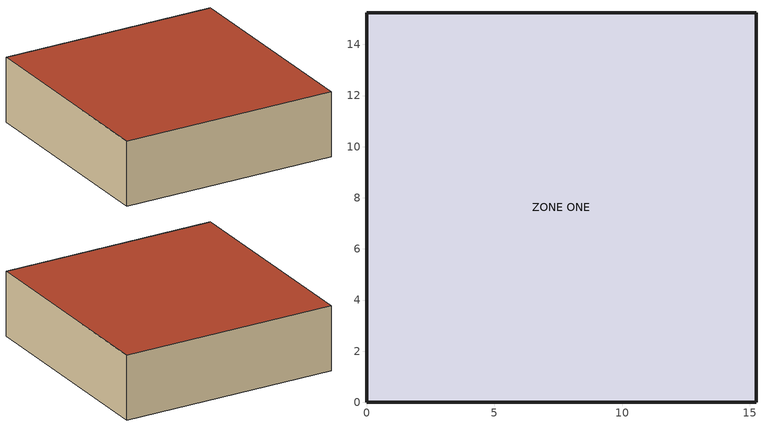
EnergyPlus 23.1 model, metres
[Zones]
ZONE ONE
 floor adiabatic (FLOOR): 15.24,0 0,0 0,15.24 15.24,15.24 z0
 wall outside (WallExtInsFin1): 0,0 15.24,0 15.24,15.24 0,15.24 z0:4.57
 wall outside (WallExtInsFin2): 0,15.24 0,0 z0:4.57
 roof outside (ROOF31): 0,15.24 0,0 15.24,0 15.24,15.24 z4.57
[Building]
Simple One Zone (Wireframe DXF): Loads convergence tolerance value=0.04; Maximum number of warmup days=30; Minimum number of warmup days=6; North axis=0; Solar distribution=MinimalShadowing; Temperature convergence tolerance value=0.004; Terrain=Suburbs
[Site:Location]
Denver Centennial  Golden   N_CO_USA Design_Conditions: Elevation=1829; Latitude=39.74; Longitude=-105.18; Time zone=-7
[SizingPeriod:DesignDay] Barometric pressure=81198; Day of month=21; Daylight saving time indicator=No; Humidity condition type=WetBulb; Rain indicator=No; Snow indicator=No; Solar model indicator=ASHRAEClearSky
Name | Daily dry bulb temperature range | Day type | Maximum dry bulb temperature | Month | Sky clearness | Wetbulb or dewpoint at maximum dry bulb | Wind direction | Wind speed
Denver Centennial  Golden   N Ann Clg 1% Condns DB=>MWB | 15.2 | SummerDesignDay | 32 | 7 | 1 | 15.5 | 0 | 4.9
Denver Centennial  Golden   N Ann Htg 99% Condns DB | 0 | WinterDesignDay | -15.5 | 12 | 0 | -15.5 | 340 | 3
[Construction]
FLOOR: C5 - 4 IN HW CONCRETE
ROOF31: R31LAYER
WallExtInsFin1: Vinyl&#44 Light, WallSheathing, WallStudAndCavityk1, Drywall 0.5 in.
WallExtInsFin2: Vinyl&#44 Light, WallSheathing, WallStudAndCavityk1, Drywall 0.25 in. lay-1, Drywall 0.25 in. lay-2
[Material] Thermal absorptance=0.9
Name | Conductivity | Density | Roughness | Solar absorptance | Specific heat | Thickness | Visible absorptance
C5 - 4 IN HW CONCRETE | 1.729577 | 2242.585 | MediumRough | 0.65 | 836.8 | 0.101498 | 0.65
Drywall 0.5 in. | 0.160291 | 801 | Rough | 0.5 | 837.4 | 0.0127 | 0.1
Drywall 0.25 in. lay-1; Drywall 0.25 in. lay-2 | 0.160291 | 801 | Rough | 0.5 | 837.4 | 0.00635 | 0.1
Vinyl&#44 Light | 0.089435 | 177.822 | Rough | 0.3 | 1046.75 | 0.009525 | 0.3
WallSheathing | 0.115458 | 512.64 | Rough | 0.7 | 1214.23 | 0.0127 | 0.7
WallStudAndCavityk1 | 2.4 | 162.403 | Rough | 0.7 | 1178.92 | 0.0889 | 0.7
[Material:NoMass]
R31LAYER: Roughness=Rough; Solar absorptance=0.75; Thermal absorptance=0.9; Thermal resistance=5.456; Visible absorptance=0.75
[Exterior:Lights]
ExtLights: Control option=AstronomicalClock; Design level=5250; End use subcategory=Grounds Lights; Schedule=AlwaysOn
[OtherEquipment] Design level calculation method=EquipmentLevel; Fraction latent=0; Fraction lost=0; Fraction radiant=0; Fuel type=None; Schedule=AlwaysOn; Zone or zonelist or space or spacelist=ZONE ONE
Name | Design level
Test 352 minus | -352
Test 352a | 352
[PythonPlugin:Instance]
CondFD Controller: Plugin class=CondFDSurfaceManager; Python module=PythonPlugin1ZoneUncontrolledCondFD; Run during warmup days=Yes
[Zone]
ZONE ONE: Ceiling height=Autocalculate; Multiplier=1; Type=1; Volume=Autocalculate
[Schedule:Constant]
AlwaysOn: Hourly value=1
